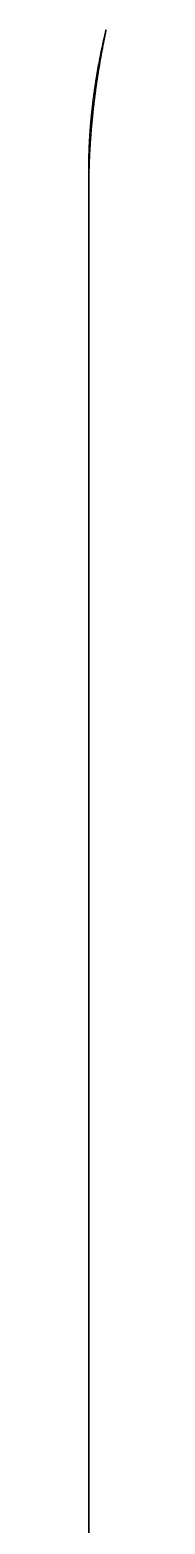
# Model space of a CAD drawing. Extents: x -4.83 to 4.83, y -5.56 to 3.84.
# Drawn here: x -1.44 to -1.433, y 0 to 0.64 of the extents above; entities that cross this region are included whole.
import ezdxf

# ---------------------------------------------------------------- set-up
doc = ezdxf.new("R2010")
doc.units = 0
doc.layers.get('0').update_dxf_attribs({"linetype": 'CONTINUOUS'})

# ---------------------------------------------------------------- blocks, each defined once
blk = doc.blocks.new('*U2')
blk.add_line((-1.44, 0.57971, 1.32081), (-1.44, 0.58641, 1.57072))
at = {"extrusion": (1, -6.92555e-09, 2.77255e-09)}
blk.add_line((-1.44, 0.57971, 1.32081), (-1.44, 0.58641, 1.57072), dxfattribs=at)
for points in [[(-1.43269, 0.64, 1.32), (-1.43279, 0.63953, 1.32), (-1.43288, 0.63906, 1.32), (-1.43298, 0.63859, 1.32), (-1.43308, 0.63813, 1.32), (-1.43317, 0.63766, 1.32), (-1.43327, 0.63719, 1.32), (-1.43337, 0.63672, 1.32), (-1.43346, 0.63625, 1.32), (-1.43355, 0.63578, 1.32), (-1.43365, 0.63531, 1.32), (-1.43374, 0.63484, 1.32001), (-1.43383, 0.63437, 1.32001), (-1.43392, 0.6339, 1.32001), (-1.43401, 0.63343, 1.32001), (-1.4341, 0.63296, 1.32001), (-1.43419, 0.63249, 1.32001), (-1.43428, 0.63202, 1.32001), (-1.43437, 0.63155, 1.32002), (-1.43446, 0.63108, 1.32002), (-1.43455, 0.6306, 1.32002), (-1.43463, 0.63013, 1.32002), (-1.43472, 0.62966, 1.32002), (-1.4348, 0.62919, 1.32003), (-1.43489, 0.62872, 1.32003), (-1.43497, 0.62825, 1.32003), (-1.43506, 0.62778, 1.32003), (-1.43514, 0.62731, 1.32004), (-1.43522, 0.62683, 1.32004), (-1.4353, 0.62636, 1.32004), (-1.43538, 0.62589, 1.32004), (-1.43546, 0.62542, 1.32005), (-1.43554, 0.62494, 1.32005), (-1.43562, 0.62447, 1.32005), (-1.4357, 0.624, 1.32006), (-1.43578, 0.62353, 1.32006), (-1.43586, 0.62306, 1.32006), (-1.43593, 0.62258, 1.32007), (-1.43601, 0.62211, 1.32007), (-1.43608, 0.62164, 1.32008), (-1.43616, 0.62116, 1.32008), (-1.43623, 0.62069, 1.32008), (-1.4363, 0.62022, 1.32009), (-1.43638, 0.61974, 1.32009), (-1.43645, 0.61927, 1.3201), (-1.43652, 0.6188, 1.3201), (-1.43659, 0.61832, 1.3201), (-1.43666, 0.61785, 1.32011), (-1.43673, 0.61738, 1.32011), (-1.4368, 0.6169, 1.32012), (-1.43687, 0.61643, 1.32012), (-1.43693, 0.61595, 1.32013), (-1.437, 0.61548, 1.32013), (-1.43707, 0.615, 1.32014), (-1.43713, 0.61453, 1.32014), (-1.4372, 0.61406, 1.32015), (-1.43726, 0.61358, 1.32016), (-1.43732, 0.61311, 1.32016), (-1.43738, 0.61263, 1.32017), (-1.43745, 0.61216, 1.32017), (-1.43751, 0.61168, 1.32018), (-1.43757, 0.61121, 1.32018), (-1.43763, 0.61073, 1.32019), (-1.43769, 0.61026, 1.3202), (-1.43775, 0.60978, 1.3202), (-1.4378, 0.6093, 1.32021), (-1.43786, 0.60883, 1.32022), (-1.43792, 0.60835, 1.32022), (-1.43797, 0.60788, 1.32023), (-1.43803, 0.6074, 1.32024), (-1.43808, 0.60693, 1.32024), (-1.43814, 0.60645, 1.32025), (-1.43819, 0.60598, 1.32026), (-1.43824, 0.6055, 1.32026), (-1.43829, 0.60502, 1.32027), (-1.43834, 0.60455, 1.32028), (-1.43839, 0.60407, 1.32029), (-1.43844, 0.60359, 1.32029), (-1.43849, 0.60312, 1.3203), (-1.43854, 0.60264, 1.32031), (-1.43859, 0.60217, 1.32032), (-1.43864, 0.60169, 1.32033), (-1.43868, 0.60121, 1.32033), (-1.43873, 0.60074, 1.32034), (-1.43877, 0.60026, 1.32035), (-1.43881, 0.59978, 1.32036), (-1.43886, 0.5993, 1.32037), (-1.4389, 0.59883, 1.32038), (-1.43894, 0.59835, 1.32039), (-1.43898, 0.59788, 1.32039), (-1.43902, 0.5974, 1.3204), (-1.43906, 0.59692, 1.32041), (-1.4391, 0.59644, 1.32042), (-1.43914, 0.59597, 1.32043), (-1.43918, 0.59549, 1.32044), (-1.43921, 0.59501, 1.32045), (-1.43925, 0.59453, 1.32046), (-1.43929, 0.59406, 1.32047), (-1.43932, 0.59358, 1.32048), (-1.43935, 0.5931, 1.32049), (-1.43939, 0.59262, 1.3205), (-1.43942, 0.59215, 1.32051), (-1.43945, 0.59167, 1.32052), (-1.43948, 0.59119, 1.32053), (-1.43951, 0.59071, 1.32054), (-1.43954, 0.59023, 1.32055), (-1.43957, 0.58976, 1.32056), (-1.4396, 0.58928, 1.32057), (-1.43963, 0.5888, 1.32058), (-1.43965, 0.58832, 1.32059), (-1.43968, 0.58784, 1.3206), (-1.4397, 0.58737, 1.32062), (-1.43973, 0.58689, 1.32063), (-1.43975, 0.58641, 1.32064), (-1.43977, 0.58593, 1.32065), (-1.4398, 0.58545, 1.32066), (-1.43982, 0.58498, 1.32067), (-1.43984, 0.5845, 1.32068), (-1.43986, 0.58402, 1.3207), (-1.43988, 0.58354, 1.32071), (-1.43989, 0.58306, 1.32072), (-1.43991, 0.58258, 1.32073), (-1.43993, 0.5821, 1.32074), (-1.43994, 0.58163, 1.32076), (-1.43996, 0.58115, 1.32077), (-1.43997, 0.58067, 1.32078), (-1.43999, 0.58019, 1.3208), (-1.44, 0.57971, 1.32081)], [(-1.44, 0.58641, 1.57072), (-1.43999, 0.58684, 1.57071), (-1.43997, 0.58726, 1.5707), (-1.43996, 0.58769, 1.57068), (-1.43994, 0.58812, 1.57067), (-1.43993, 0.58854, 1.57066), (-1.43991, 0.58897, 1.57065), (-1.43989, 0.5894, 1.57064), (-1.43988, 0.58982, 1.57063), (-1.43986, 0.59025, 1.57062), (-1.43984, 0.59067, 1.57061), (-1.43982, 0.5911, 1.5706), (-1.43979, 0.59152, 1.57059), (-1.43977, 0.59195, 1.57058), (-1.43975, 0.59238, 1.57057), (-1.43973, 0.5928, 1.57056), (-1.4397, 0.59323, 1.57055), (-1.43968, 0.59366, 1.57054), (-1.43965, 0.59408, 1.57053), (-1.43962, 0.59451, 1.57052), (-1.4396, 0.59493, 1.57051), (-1.43957, 0.59536, 1.5705), (-1.43954, 0.59578, 1.57049), (-1.43951, 0.59621, 1.57048), (-1.43948, 0.59663, 1.57047), (-1.43945, 0.59706, 1.57046), (-1.43942, 0.59749, 1.57045), (-1.43939, 0.59791, 1.57044), (-1.43935, 0.59834, 1.57043), (-1.43932, 0.59876, 1.57043), (-1.43928, 0.59919, 1.57042), (-1.43925, 0.59961, 1.57041), (-1.43921, 0.60004, 1.5704), (-1.43918, 0.60046, 1.57039), (-1.43914, 0.60089, 1.57038), (-1.4391, 0.60131, 1.57037), (-1.43906, 0.60174, 1.57037), (-1.43902, 0.60216, 1.57036), (-1.43898, 0.60259, 1.57035), (-1.43894, 0.60301, 1.57034), (-1.4389, 0.60343, 1.57033), (-1.43886, 0.60386, 1.57033), (-1.43881, 0.60428, 1.57032), (-1.43877, 0.60471, 1.57031), (-1.43872, 0.60513, 1.5703), (-1.43868, 0.60555, 1.5703), (-1.43863, 0.60598, 1.57029), (-1.43858, 0.6064, 1.57028), (-1.43854, 0.60683, 1.57028), (-1.43849, 0.60725, 1.57027), (-1.43844, 0.60767, 1.57026), (-1.43839, 0.6081, 1.57025), (-1.43834, 0.60852, 1.57025), (-1.43829, 0.60895, 1.57024), (-1.43824, 0.60937, 1.57024), (-1.43818, 0.60979, 1.57023), (-1.43813, 0.61022, 1.57022), (-1.43808, 0.61064, 1.57022), (-1.43802, 0.61106, 1.57021), (-1.43797, 0.61148, 1.5702), (-1.43791, 0.61191, 1.5702), (-1.43786, 0.61233, 1.57019), (-1.4378, 0.61275, 1.57019), (-1.43774, 0.61318, 1.57018), (-1.43768, 0.6136, 1.57017), (-1.43762, 0.61402, 1.57017), (-1.43756, 0.61444, 1.57016), (-1.4375, 0.61487, 1.57016), (-1.43744, 0.61529, 1.57015), (-1.43738, 0.61571, 1.57015), (-1.43732, 0.61613, 1.57014), (-1.43725, 0.61655, 1.57014), (-1.43719, 0.61698, 1.57013), (-1.43712, 0.6174, 1.57013), (-1.43706, 0.61782, 1.57012), (-1.43699, 0.61824, 1.57012), (-1.43693, 0.61866, 1.57011), (-1.43686, 0.61908, 1.57011), (-1.43679, 0.6195, 1.57011), (-1.43672, 0.61993, 1.5701), (-1.43665, 0.62035, 1.5701), (-1.43658, 0.62077, 1.57009), (-1.43651, 0.62119, 1.57009), (-1.43644, 0.62161, 1.57008), (-1.43637, 0.62203, 1.57008), (-1.4363, 0.62245, 1.57008), (-1.43622, 0.62287, 1.57007), (-1.43615, 0.62329, 1.57007), (-1.43608, 0.62371, 1.57007), (-1.436, 0.62413, 1.57006), (-1.43593, 0.62455, 1.57006), (-1.43585, 0.62497, 1.57006), (-1.43577, 0.62539, 1.57005), (-1.43569, 0.62581, 1.57005), (-1.43562, 0.62623, 1.57005), (-1.43554, 0.62665, 1.57004), (-1.43546, 0.62707, 1.57004), (-1.43538, 0.62749, 1.57004), (-1.4353, 0.62791, 1.57004), (-1.43522, 0.62833, 1.57003), (-1.43513, 0.62874, 1.57003), (-1.43505, 0.62916, 1.57003), (-1.43497, 0.62958, 1.57003), (-1.43488, 0.63, 1.57003), (-1.4348, 0.63042, 1.57002), (-1.43471, 0.63084, 1.57002), (-1.43463, 0.63125, 1.57002), (-1.43454, 0.63167, 1.57002), (-1.43445, 0.63209, 1.57002), (-1.43437, 0.63251, 1.57001), (-1.43428, 0.63292, 1.57001), (-1.43419, 0.63334, 1.57001), (-1.4341, 0.63376, 1.57001), (-1.43401, 0.63418, 1.57001), (-1.43392, 0.63459, 1.57001), (-1.43383, 0.63501, 1.57001), (-1.43374, 0.63543, 1.57001), (-1.43364, 0.63584, 1.57), (-1.43355, 0.63626, 1.57), (-1.43346, 0.63668, 1.57), (-1.43336, 0.63709, 1.57), (-1.43327, 0.63751, 1.57), (-1.43317, 0.63792, 1.57), (-1.43308, 0.63834, 1.57), (-1.43298, 0.63875, 1.57), (-1.43288, 0.63917, 1.57), (-1.43279, 0.63958, 1.57), (-1.43269, 0.64, 1.57)], [(-1.43269, 0.64, 1.32), (-1.43279, 0.63953, 1.32), (-1.43288, 0.63906, 1.32), (-1.43298, 0.63859, 1.32), (-1.43308, 0.63813, 1.32), (-1.43317, 0.63766, 1.32), (-1.43327, 0.63719, 1.32), (-1.43337, 0.63672, 1.32), (-1.43346, 0.63625, 1.32), (-1.43355, 0.63578, 1.32), (-1.43365, 0.63531, 1.32), (-1.43374, 0.63484, 1.32001), (-1.43383, 0.63437, 1.32001), (-1.43392, 0.6339, 1.32001), (-1.43401, 0.63343, 1.32001), (-1.4341, 0.63296, 1.32001), (-1.43419, 0.63249, 1.32001), (-1.43428, 0.63202, 1.32001), (-1.43437, 0.63155, 1.32002), (-1.43446, 0.63108, 1.32002), (-1.43455, 0.6306, 1.32002), (-1.43463, 0.63013, 1.32002), (-1.43472, 0.62966, 1.32002), (-1.4348, 0.62919, 1.32003), (-1.43489, 0.62872, 1.32003), (-1.43497, 0.62825, 1.32003), (-1.43506, 0.62778, 1.32003), (-1.43514, 0.62731, 1.32004), (-1.43522, 0.62683, 1.32004), (-1.4353, 0.62636, 1.32004), (-1.43538, 0.62589, 1.32004), (-1.43546, 0.62542, 1.32005), (-1.43554, 0.62494, 1.32005), (-1.43562, 0.62447, 1.32005), (-1.4357, 0.624, 1.32006), (-1.43578, 0.62353, 1.32006), (-1.43586, 0.62306, 1.32006), (-1.43593, 0.62258, 1.32007), (-1.43601, 0.62211, 1.32007), (-1.43608, 0.62164, 1.32008), (-1.43616, 0.62116, 1.32008), (-1.43623, 0.62069, 1.32008), (-1.4363, 0.62022, 1.32009), (-1.43638, 0.61974, 1.32009), (-1.43645, 0.61927, 1.3201), (-1.43652, 0.6188, 1.3201), (-1.43659, 0.61832, 1.3201), (-1.43666, 0.61785, 1.32011), (-1.43673, 0.61738, 1.32011), (-1.4368, 0.6169, 1.32012), (-1.43687, 0.61643, 1.32012), (-1.43693, 0.61595, 1.32013), (-1.437, 0.61548, 1.32013), (-1.43707, 0.615, 1.32014), (-1.43713, 0.61453, 1.32014), (-1.4372, 0.61406, 1.32015), (-1.43726, 0.61358, 1.32016), (-1.43732, 0.61311, 1.32016), (-1.43738, 0.61263, 1.32017), (-1.43745, 0.61216, 1.32017), (-1.43751, 0.61168, 1.32018), (-1.43757, 0.61121, 1.32018), (-1.43763, 0.61073, 1.32019), (-1.43769, 0.61026, 1.3202), (-1.43775, 0.60978, 1.3202), (-1.4378, 0.6093, 1.32021), (-1.43786, 0.60883, 1.32022), (-1.43792, 0.60835, 1.32022), (-1.43797, 0.60788, 1.32023), (-1.43803, 0.6074, 1.32024), (-1.43808, 0.60693, 1.32024), (-1.43814, 0.60645, 1.32025), (-1.43819, 0.60598, 1.32026), (-1.43824, 0.6055, 1.32026), (-1.43829, 0.60502, 1.32027), (-1.43834, 0.60455, 1.32028), (-1.43839, 0.60407, 1.32029), (-1.43844, 0.60359, 1.32029), (-1.43849, 0.60312, 1.3203), (-1.43854, 0.60264, 1.32031), (-1.43859, 0.60217, 1.32032), (-1.43864, 0.60169, 1.32033), (-1.43868, 0.60121, 1.32033), (-1.43873, 0.60074, 1.32034), (-1.43877, 0.60026, 1.32035), (-1.43881, 0.59978, 1.32036), (-1.43886, 0.5993, 1.32037), (-1.4389, 0.59883, 1.32038), (-1.43894, 0.59835, 1.32039), (-1.43898, 0.59788, 1.32039), (-1.43902, 0.5974, 1.3204), (-1.43906, 0.59692, 1.32041), (-1.4391, 0.59644, 1.32042), (-1.43914, 0.59597, 1.32043), (-1.43918, 0.59549, 1.32044), (-1.43921, 0.59501, 1.32045), (-1.43925, 0.59453, 1.32046), (-1.43929, 0.59406, 1.32047), (-1.43932, 0.59358, 1.32048), (-1.43935, 0.5931, 1.32049), (-1.43939, 0.59262, 1.3205), (-1.43942, 0.59215, 1.32051), (-1.43945, 0.59167, 1.32052), (-1.43948, 0.59119, 1.32053), (-1.43951, 0.59071, 1.32054), (-1.43954, 0.59023, 1.32055), (-1.43957, 0.58976, 1.32056), (-1.4396, 0.58928, 1.32057), (-1.43963, 0.5888, 1.32058), (-1.43965, 0.58832, 1.32059), (-1.43968, 0.58784, 1.3206), (-1.4397, 0.58737, 1.32062), (-1.43973, 0.58689, 1.32063), (-1.43975, 0.58641, 1.32064), (-1.43977, 0.58593, 1.32065), (-1.4398, 0.58545, 1.32066), (-1.43982, 0.58498, 1.32067), (-1.43984, 0.5845, 1.32068), (-1.43986, 0.58402, 1.3207), (-1.43988, 0.58354, 1.32071), (-1.43989, 0.58306, 1.32072), (-1.43991, 0.58258, 1.32073), (-1.43993, 0.5821, 1.32074), (-1.43994, 0.58163, 1.32076), (-1.43996, 0.58115, 1.32077), (-1.43997, 0.58067, 1.32078), (-1.43999, 0.58019, 1.3208), (-1.44, 0.57971, 1.32081)], [(-1.44, 0.58641, 1.57072), (-1.43999, 0.58684, 1.57071), (-1.43997, 0.58726, 1.5707), (-1.43996, 0.58769, 1.57068), (-1.43994, 0.58812, 1.57067), (-1.43993, 0.58854, 1.57066), (-1.43991, 0.58897, 1.57065), (-1.43989, 0.5894, 1.57064), (-1.43988, 0.58982, 1.57063), (-1.43986, 0.59025, 1.57062), (-1.43984, 0.59067, 1.57061), (-1.43982, 0.5911, 1.5706), (-1.43979, 0.59152, 1.57059), (-1.43977, 0.59195, 1.57058), (-1.43975, 0.59238, 1.57057), (-1.43973, 0.5928, 1.57056), (-1.4397, 0.59323, 1.57055), (-1.43968, 0.59366, 1.57054), (-1.43965, 0.59408, 1.57053), (-1.43962, 0.59451, 1.57052), (-1.4396, 0.59493, 1.57051), (-1.43957, 0.59536, 1.5705), (-1.43954, 0.59578, 1.57049), (-1.43951, 0.59621, 1.57048), (-1.43948, 0.59663, 1.57047), (-1.43945, 0.59706, 1.57046), (-1.43942, 0.59749, 1.57045), (-1.43939, 0.59791, 1.57044), (-1.43935, 0.59834, 1.57043), (-1.43932, 0.59876, 1.57043), (-1.43928, 0.59919, 1.57042), (-1.43925, 0.59961, 1.57041), (-1.43921, 0.60004, 1.5704), (-1.43918, 0.60046, 1.57039), (-1.43914, 0.60089, 1.57038), (-1.4391, 0.60131, 1.57037), (-1.43906, 0.60174, 1.57037), (-1.43902, 0.60216, 1.57036), (-1.43898, 0.60259, 1.57035), (-1.43894, 0.60301, 1.57034), (-1.4389, 0.60343, 1.57033), (-1.43886, 0.60386, 1.57033), (-1.43881, 0.60428, 1.57032), (-1.43877, 0.60471, 1.57031), (-1.43872, 0.60513, 1.5703), (-1.43868, 0.60555, 1.5703), (-1.43863, 0.60598, 1.57029), (-1.43858, 0.6064, 1.57028), (-1.43854, 0.60683, 1.57028), (-1.43849, 0.60725, 1.57027), (-1.43844, 0.60767, 1.57026), (-1.43839, 0.6081, 1.57025), (-1.43834, 0.60852, 1.57025), (-1.43829, 0.60895, 1.57024), (-1.43824, 0.60937, 1.57024), (-1.43818, 0.60979, 1.57023), (-1.43813, 0.61022, 1.57022), (-1.43808, 0.61064, 1.57022), (-1.43802, 0.61106, 1.57021), (-1.43797, 0.61148, 1.5702), (-1.43791, 0.61191, 1.5702), (-1.43786, 0.61233, 1.57019), (-1.4378, 0.61275, 1.57019), (-1.43774, 0.61318, 1.57018), (-1.43768, 0.6136, 1.57017), (-1.43762, 0.61402, 1.57017), (-1.43756, 0.61444, 1.57016), (-1.4375, 0.61487, 1.57016), (-1.43744, 0.61529, 1.57015), (-1.43738, 0.61571, 1.57015), (-1.43732, 0.61613, 1.57014), (-1.43725, 0.61655, 1.57014), (-1.43719, 0.61698, 1.57013), (-1.43712, 0.6174, 1.57013), (-1.43706, 0.61782, 1.57012), (-1.43699, 0.61824, 1.57012), (-1.43693, 0.61866, 1.57011), (-1.43686, 0.61908, 1.57011), (-1.43679, 0.6195, 1.57011), (-1.43672, 0.61993, 1.5701), (-1.43665, 0.62035, 1.5701), (-1.43658, 0.62077, 1.57009), (-1.43651, 0.62119, 1.57009), (-1.43644, 0.62161, 1.57008), (-1.43637, 0.62203, 1.57008), (-1.4363, 0.62245, 1.57008), (-1.43622, 0.62287, 1.57007), (-1.43615, 0.62329, 1.57007), (-1.43608, 0.62371, 1.57007), (-1.436, 0.62413, 1.57006), (-1.43593, 0.62455, 1.57006), (-1.43585, 0.62497, 1.57006), (-1.43577, 0.62539, 1.57005), (-1.43569, 0.62581, 1.57005), (-1.43562, 0.62623, 1.57005), (-1.43554, 0.62665, 1.57004), (-1.43546, 0.62707, 1.57004), (-1.43538, 0.62749, 1.57004), (-1.4353, 0.62791, 1.57004), (-1.43522, 0.62833, 1.57003), (-1.43513, 0.62874, 1.57003), (-1.43505, 0.62916, 1.57003), (-1.43497, 0.62958, 1.57003), (-1.43488, 0.63, 1.57003), (-1.4348, 0.63042, 1.57002), (-1.43471, 0.63084, 1.57002), (-1.43463, 0.63125, 1.57002), (-1.43454, 0.63167, 1.57002), (-1.43445, 0.63209, 1.57002), (-1.43437, 0.63251, 1.57001), (-1.43428, 0.63292, 1.57001), (-1.43419, 0.63334, 1.57001), (-1.4341, 0.63376, 1.57001), (-1.43401, 0.63418, 1.57001), (-1.43392, 0.63459, 1.57001), (-1.43383, 0.63501, 1.57001), (-1.43374, 0.63543, 1.57001), (-1.43364, 0.63584, 1.57), (-1.43355, 0.63626, 1.57), (-1.43346, 0.63668, 1.57), (-1.43336, 0.63709, 1.57), (-1.43327, 0.63751, 1.57), (-1.43317, 0.63792, 1.57), (-1.43308, 0.63834, 1.57), (-1.43298, 0.63875, 1.57), (-1.43288, 0.63917, 1.57), (-1.43279, 0.63958, 1.57), (-1.43269, 0.64, 1.57)]]:
    blk.add_polyline3d(points)
at = {"extrusion": (1, -7.92565e-09, 2.77255e-09)}
for radius in [2, 2.25, 2.25]:
    blk.add_arc((0.64, 3.57, -1.44), radius, 245, 268.46458, dxfattribs=at)
at = {"extrusion": (-1, 7.92565e-09, -2.77255e-09)}
blk.add_arc((-0.64, 3.57, 1.44), 2, 271.53542, 295, dxfattribs=at)

msp = doc.modelspace()

# ---------------------------------------------------------------- block references
msp.add_blockref('*U2', (0, 0))

doc.saveas('drawing.dxf')
